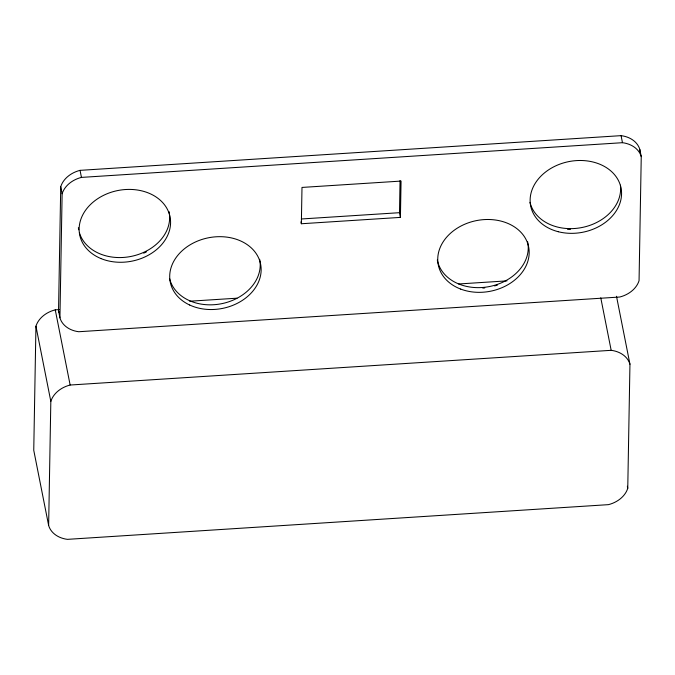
<?xml version="1.0" encoding="UTF-8"?>
<svg xmlns="http://www.w3.org/2000/svg" width="675" height="675" viewBox="0 0 675 675"><rect width="100%" height="100%" fill="white"/><g stroke="black" fill="none" stroke-linecap="round" stroke-linejoin="round"><path stroke-width="1.01" d="M59.459 309.58L55.257 309.85A25.912 20.25 -11.2 0 0 35.944 326.202L33.75 450.267L48.634 525.445A25.912 20.25 -11.2 0 0 67.416 539.35L608.445 504.647A25.912 20.25 -11.2 0 0 627.758 488.295L629.952 364.23L616.494 296.266M48.634 525.445L50.828 401.38L35.944 326.202M58.539 310.77L60.733 186.705A25.912 20.25 -11.2 0 1 80.047 170.353L621.067 135.65A25.912 20.25 -11.2 0 1 639.858 149.555L641.25 156.608L639.056 280.673A25.912 20.25 -11.2 0 1 619.743 297.025L78.722 331.729A25.912 20.25 -11.2 0 1 59.932 317.815L58.539 310.77A25.912 20.25 -11.2 0 0 59.164 312.533M59.932 317.815L62.125 193.75L60.733 186.705M301.354 223.746L301.995 187.431L401.06 181.077L400.418 217.392L301.354 223.746L300.983 221.864M400.418 217.392L399.49 212.693L400.056 180.529M639.816 151.664L639.858 149.555M62.125 193.75A25.912 20.25 -11.2 0 1 81.447 177.398L622.468 142.695A25.912 20.25 -11.2 0 1 641.25 156.608M301.472 218.978L399.49 212.693M189.726 301.219L237.001 298.19M458.663 283.973L506.984 280.876M50.828 401.38A25.912 20.25 -11.2 0 1 70.141 385.028L611.17 350.325A25.912 20.25 -11.2 0 1 629.952 364.23M621.067 135.65L622.468 142.695M600.767 297.802L611.17 350.325M627.353 486.236L627.758 488.295M80.047 170.353L81.447 177.398M55.257 309.85L70.141 385.028M570.493 229.331A49.899 38.998 -11.2 0 1 567.506 229.289M497.483 285.044A49.899 38.998 -11.2 0 1 494.606 285.93M484.777 287.896A49.899 38.998 -11.2 0 1 482.777 288.098M146.382 251.902A49.899 38.998 -11.2 0 1 143.691 253.142M620.409 185.169A46.06 36.003 -11.2 0 1 581.453 227.618A46.06 36.003 -11.2 0 1 529.985 202.34M527.546 241.464A46.06 36.003 -11.2 0 1 489.898 286.453A46.06 36.003 -11.2 0 1 437.299 259.942M259.647 259.293A46.06 36.003 -11.2 0 1 222.353 303.548A46.06 36.003 -11.2 0 1 169.568 278.539M168.961 211.469A46.06 36.003 -11.2 0 1 133.152 255.968A46.06 36.003 -11.2 0 1 79.431 232.833M78.68 229.795A46.06 36.003 -11.2 0 1 78.376 227.711M100.828 258.508A46.06 36.003 -11.2 0 0 170.564 223.484A46.06 36.003 -11.2 0 0 103.182 195.539A46.06 36.003 -11.2 0 0 100.828 258.508M189.675 305.016A46.06 36.003 -11.2 0 0 261.023 272.379A46.06 36.003 -11.2 0 0 195.573 241.928A46.06 36.003 -11.2 0 0 189.675 305.016M460.662 289.069A46.06 36.003 -11.2 0 0 529.183 252.416A46.06 36.003 -11.2 0 0 460.536 226.26A46.06 36.003 -11.2 0 0 460.662 289.069M558.259 231.719A46.06 36.003 -11.2 0 0 621.186 188.84A46.06 36.003 -11.2 0 0 548.075 170.193A46.06 36.003 -11.2 0 0 558.259 231.719"/></g></svg>
